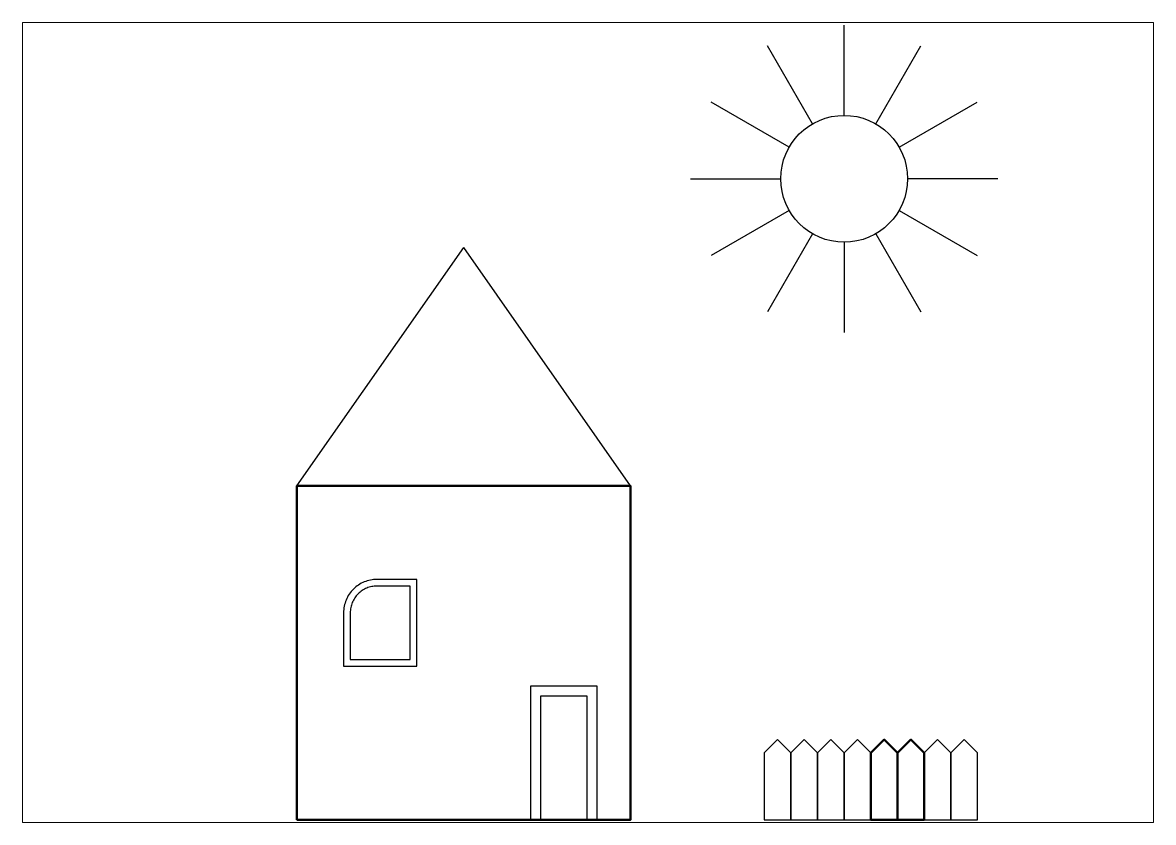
# Paper-space layout 'Layout2' of a CAD drawing. Header units: millimetres. Extents: x 30 to 267, y 21 to 189.
# The model-space entities are those that its viewports show. They can reach past a viewport. Long polylines and large blocks are cut down to what shows.
import ezdxf

# ---------------------------------------------------------------- set-up
doc = ezdxf.new("R2010")
doc.units = ezdxf.units.MM
doc.header["$LTSCALE"] = 2
doc.linetypes.add('DASHDOT', pattern=[1, 0.5, -0.25, 0, -0.25])
doc.linetypes.add('DASHED', pattern=[0.75, 0.5, -0.25])
doc.layers.add('Bodkociarkovana', color=7, linetype='DASHDOT', true_color=0x94ff94)
doc.layers.add('Ciarkovana', color=7, linetype='DASHED', true_color=0x7575ff)
doc.layers.add('Hruba', color=7, linetype='Continuous', lineweight=50, true_color=0xff6666)

msp = doc.modelspace()

# ---------------------------------------------------------------- linework, layer by layer
for p, q in [((4250, 5660), (4250, 6335)), ((4012.5, 5596.4), (3675, 6180.9)), ((4487.5, 5596.4), (4825, 6180.9)), ((3838.6, 5422.5), (3254.1, 5760)), ((4661.4, 5422.5), (5245.9, 5760)), ((3100, 5185), (3775, 5185)), ((5400, 5185), (4725, 5185)), ((3838.6, 4947.5), (3254.1, 4610)), ((4661.4, 4947.5), (5245.9, 4610)), ((4012.5, 4773.6), (3675, 4189.1)), ((4487.5, 4773.6), (4825, 4189.1)), ((150, 2885), (1400, 4670.2)), ((2650, 2885), (1400, 4670.2)), ((4250, 4710), (4250, 4035))]:
    msp.add_line(p, q)
for points in [[(4850, 385), (5050, 385), (5050, 885), (4950, 985), (4850, 885)], [(5050, 385), (5250, 385), (5250, 885), (5150, 985), (5050, 885)]]:
    msp.add_lwpolyline(points, close=True)
msp.add_circle((4250, 5185), 475)
at = {"layer": 'Bodkociarkovana'}
for points in [[(500, 1935), (500, 1535), (1050, 1535), (1050, 2185), (750, 2185, 0.414214)], [(550, 1935), (550, 1585), (1000, 1585), (1000, 2135), (750, 2135, 0.414214)]]:
    msp.add_lwpolyline(points, format="xyb", close=True, dxfattribs=at)
for points in [[(4050, 385), (4250, 385), (4250, 885), (4150, 985), (4050, 885)], [(4250, 385), (4450, 385), (4450, 885), (4350, 985), (4250, 885)]]:
    msp.add_lwpolyline(points, close=True, dxfattribs=at)
at = {"layer": 'Ciarkovana'}
for points in [[(2400, 385), (2400, 1385), (1900, 1385), (1900, 385)], [(2325, 385), (2325, 1310), (1975, 1310), (1975, 385)]]:
    msp.add_lwpolyline(points, dxfattribs=at)
for points in [[(3650, 385), (3850, 385), (3850, 885), (3750, 985), (3650, 885)], [(3850, 385), (4050, 385), (4050, 885), (3950, 985), (3850, 885)]]:
    msp.add_lwpolyline(points, close=True, dxfattribs=at)
at = {"layer": 'Hruba'}
for points in [[(150, 385), (2650, 385), (2650, 2885), (150, 2885)], [(4450, 385), (4650, 385), (4650, 885), (4550, 985), (4450, 885)], [(4650, 385), (4850, 385), (4850, 885), (4750, 985), (4650, 885)]]:
    msp.add_lwpolyline(points, close=True, dxfattribs=at)

psp = doc.layouts.new('Layout2')

# ---------------------------------------------------------------- viewports
at = {"layer": '0', "view_target_point": (2010.09, 2482.84)}
psp.add_viewport(center=(148.5, 105), size=(237.6, 168), view_center_point=(321.01, 877.16), view_height=5989.2739, dxfattribs=at)

doc.saveas('drawing.dxf')
